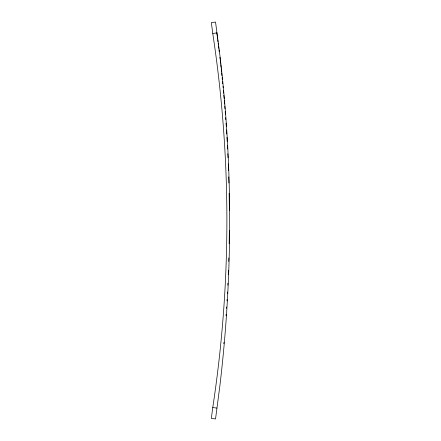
<?xml version="1.0" encoding="UTF-8"?>
<svg xmlns="http://www.w3.org/2000/svg" width="441" height="441" viewBox="0 0 441 441"><rect width="100%" height="100%" fill="white"/><g stroke="black" fill="none" stroke-linecap="round" stroke-linejoin="round"><path stroke-width="0.66" d="M212.76 407.545L211.338 418.399L215.539 418.95L219.85 386.046A1401.173 1401.173 0 0 0 219.85 54.954L215.539 22.05L211.338 22.601L212.76 33.455A1245.533 1245.533 0 0 1 212.76 407.545L216.961 408.096M212.76 33.455L216.961 32.904M229.337 230.715A1389.982 1389.982 0 0 1 229.166 243.664M228.84 257.974A1389.982 1389.982 0 0 1 228.747 261.381M228.449 270.239A1389.982 1389.982 0 0 1 228.289 274.324M227.914 283.177A1389.982 1389.982 0 0 1 227.815 285.222M227.479 292.03A1389.982 1389.982 0 0 1 227.407 293.392M227.065 299.516A1389.982 1389.982 0 0 1 226.988 300.878M226.613 306.997A1389.982 1389.982 0 0 1 226.525 308.358M226.117 314.483A1389.982 1389.982 0 0 1 226.024 315.839M223.923 342.343A1389.982 1389.982 0 0 1 223.802 343.699M216.829 32.921A1389.982 1389.982 0 0 1 217.545 38.328M217.727 39.679A1389.982 1389.982 0 0 1 217.986 41.708M218.163 43.058A1389.982 1389.982 0 0 1 218.416 45.087M218.587 46.443A1389.982 1389.982 0 0 1 218.841 48.471M219.006 49.822A1389.982 1389.982 0 0 1 219.254 51.851M219.905 57.269A1389.982 1389.982 0 0 1 220.142 59.298M220.296 60.654A1389.982 1389.982 0 0 1 220.605 63.361M220.759 64.717A1389.982 1389.982 0 0 1 221.057 67.429M221.206 68.779A1389.982 1389.982 0 0 1 221.498 71.492M221.641 72.848A1389.982 1389.982 0 0 1 221.928 75.56M222.137 77.594A1389.982 1389.982 0 0 1 222.347 79.628M222.551 81.662A1389.982 1389.982 0 0 1 222.749 83.696M223.014 86.414A1389.982 1389.982 0 0 1 223.14 87.77M223.4 90.482A1389.982 1389.982 0 0 1 223.648 93.2M223.83 95.234A1389.982 1389.982 0 0 1 224.133 98.63M224.309 100.669A1389.982 1389.982 0 0 1 224.596 104.065M224.761 106.099A1389.982 1389.982 0 0 1 224.982 108.817M225.197 111.534A1389.982 1389.982 0 0 1 225.406 114.258M225.66 117.653A1389.982 1389.982 0 0 1 225.809 119.693M226.046 123.094A1389.982 1389.982 0 0 1 226.277 126.495M226.503 129.897A1389.982 1389.982 0 0 1 226.757 133.976M226.966 137.377A1389.982 1389.982 0 0 1 227.198 141.462M227.424 145.547A1389.982 1389.982 0 0 1 227.6 148.948M227.832 153.716A1389.982 1389.982 0 0 1 228.019 157.801M228.278 163.931A1389.982 1389.982 0 0 1 228.532 170.739M228.73 176.874A1389.982 1389.982 0 0 1 228.907 183.004M229.138 193.224A1389.982 1389.982 0 0 1 229.353 210.263"/></g></svg>
